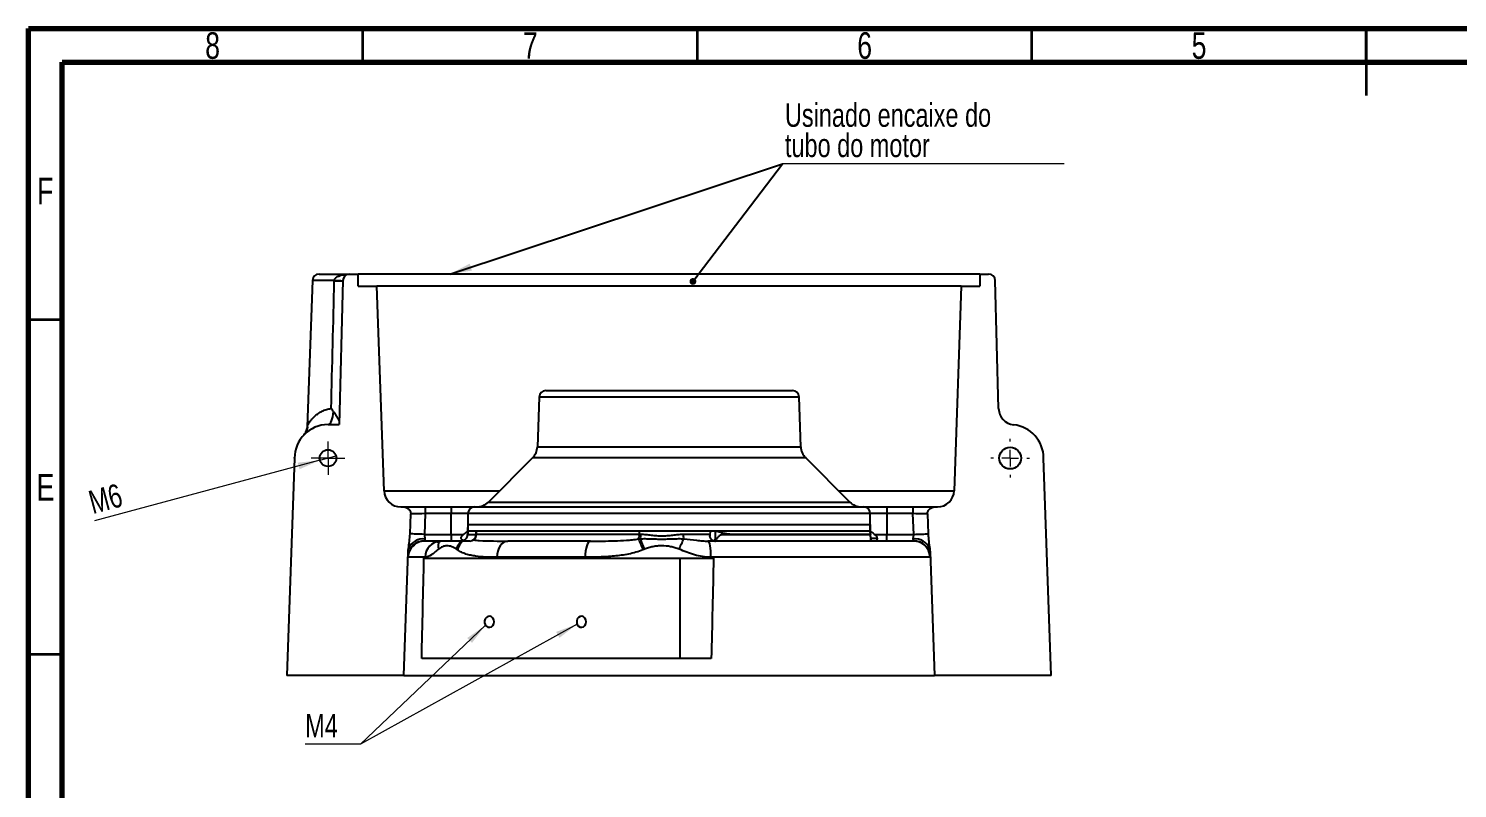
# Model space of a CAD drawing. Header units: millimetres. Extents: x 15 to 434, y 5 to 292.
# Drawn here: x 15 to 228.6, y 178.5 to 292 of the extents above; entities that cross this region are included whole.
import ezdxf

# ---------------------------------------------------------------- set-up
doc = ezdxf.new("R2010")
doc.units = ezdxf.units.MM
doc.styles.add('SLDTEXTSTYLE0', font='TXT', dxfattribs={"width": 0.75})
doc.dimstyles.new('SLDDIMSTYLE0', dxfattribs={"dimtxt": 3.5, "dimasz": 3.302, "dimexe": 0, "dimexo": 0.0625, "dimgap": 0.875, "dimtad": 1, "dimdec": 1, "dimlfac": 2, "dimrnd": 1e-09, "dimzin": 12, "dimdsep": 46, "dimtxsty": 'SLDTEXTSTYLE0', "dimblk1": 'NONE', "dimsah": 1, "dimcen": 0, "dimadec": 0, "dimazin": 3, "dimtfac": 1, "dimtdec": 1, "dimtmove": 0, "dimatfit": 3, "dimldrblk": 'NONE', "dimfxl": 1, "dimfrac": 2, "dimtolj": 1, "dimtzin": 12, "dimarcsym": 0})
doc.dimstyles.new('SLDDIMSTYLE1', dxfattribs={"dimtxt": 3.5, "dimasz": 3.302, "dimexe": 0, "dimexo": 0.0625, "dimgap": 0.875, "dimtad": 0, "dimtih": 1, "dimtoh": 1, "dimdec": 1, "dimlfac": 2, "dimrnd": 1e-09, "dimzin": 12, "dimdsep": 46, "dimtxsty": 'SLDTEXTSTYLE0', "dimsah": 1, "dimcen": 0, "dimadec": 0, "dimazin": 3, "dimtfac": 1, "dimtdec": 1, "dimtofl": 0, "dimtmove": 0, "dimatfit": 3, "dimfxl": 1, "dimfrac": 2, "dimtolj": 1, "dimtzin": 12, "dimarcsym": 0})
doc.dimstyles.new('SLDDIMSTYLE2', dxfattribs={"dimtxt": 0.18, "dimasz": 3.302, "dimexe": 0, "dimexo": 0.0625, "dimgap": 0, "dimtad": 0, "dimtih": 1, "dimtoh": 1, "dimdec": 0, "dimrnd": 1e-09, "dimzin": 0, "dimdsep": 46, "dimtxsty": 'Standard', "dimsah": 1, "dimcen": 0.09, "dimadec": 0, "dimazin": 0, "dimtfac": 3.302, "dimtdec": 0, "dimtofl": 0, "dimtmove": 0, "dimatfit": 3, "dimfxl": 1, "dimfrac": 2, "dimtolj": 1, "dimtzin": 0, "dimarcsym": 0})
doc.dimstyles.new('SLDDIMSTYLE3', dxfattribs={"dimtxt": 0.18, "dimasz": 1.016, "dimexe": 0, "dimexo": 0.0625, "dimgap": 0, "dimtad": 0, "dimtih": 1, "dimtoh": 1, "dimdec": 0, "dimrnd": 1e-09, "dimzin": 0, "dimdsep": 46, "dimtxsty": 'Standard', "dimblk1": 'DOT', "dimblk2": 'DOT', "dimsah": 1, "dimcen": 0.09, "dimadec": 0, "dimazin": 0, "dimtfac": 1.016, "dimtdec": 0, "dimtofl": 0, "dimtmove": 0, "dimatfit": 3, "dimldrblk": 'DOT', "dimfxl": 1, "dimfrac": 2, "dimtolj": 1, "dimtzin": 0, "dimarcsym": 0})

# ---------------------------------------------------------------- blocks, each defined once
blk = doc.blocks.new('_D')
at = {"color": 7, "linetype": 'Continuous', "lineweight": 18}
for q in [(24.85, 218.47), (60.98, 228.15)]:
    blk.add_line((58.56, 227.5), q, dxfattribs=at)
blk.add_solid([(58.56, 227.5), (55.24, 227.14), (55.51, 226.16)], dxfattribs=at)
at = {"color": 7, "linetype": 'Continuous', "lineweight": 18, "insert": (23.69, 222.82), "char_height": 3.5, "attachment_point": 1, "rotation": 15, "style": 'SLDTEXTSTYLE0'}
blk.add_mtext('M6', dxfattribs=at)
blk = doc.blocks.new('_NONE')
blk = doc.blocks.new('_D_1')
at = {"color": 7, "linetype": 'Continuous', "lineweight": 18}
for p, q in [((83.34, 202.86), (64.62, 185.07)), ((64.62, 185.07), (56.36, 185.07))]:
    blk.add_line(p, q, dxfattribs=at)
blk.add_solid([(83.34, 202.86), (80.6, 200.95), (81.3, 200.22)], dxfattribs=at)
at = {"color": 7, "linetype": 'Continuous', "lineweight": 18, "insert": (56.36, 189.58), "char_height": 3.5, "attachment_point": 1, "style": 'SLDTEXTSTYLE0'}
blk.add_mtext('M4', dxfattribs=at)
blk = doc.blocks.new('_D_2')
at = {"color": 7, "linetype": 'Continuous', "lineweight": 18}
for p, q in [((97.02, 203.02), (64.62, 185.07)), ((64.62, 185.07), (56.36, 185.07))]:
    blk.add_line(p, q, dxfattribs=at)
blk.add_solid([(97.02, 203.02), (93.88, 201.86), (94.38, 200.97)], dxfattribs=at)
at = {"color": 7, "linetype": 'Continuous', "lineweight": 18, "insert": (56.36, 189.58), "char_height": 3.5, "attachment_point": 1, "style": 'SLDTEXTSTYLE0'}
blk.add_mtext('M4', dxfattribs=at)
blk = doc.blocks.new('SW_NOTE_2')
at = {"color": 0, "linetype": 'Continuous', "lineweight": 0}
blk.add_line((42.11, 0), (0, 0), dxfattribs=at)
at = {"color": 0, "linetype": 'Continuous', "lineweight": 0, "char_height": 3.5, "attachment_point": 1, "style": 'SLDTEXTSTYLE0'}
for s, insert in [('Usinado encaixe do', (0.37, 9.03)), ('tubo do motor', (0.37, 4.51))]:
    blk.add_mtext(s, dxfattribs=dict(at, insert=insert))
blk = doc.blocks.new('SW_NOTE_3')
at = {"color": 0, "linetype": 'Continuous', "lineweight": 0}
blk.add_line((42.11, 0), (0, 0), dxfattribs=at)
at = {"color": 0, "linetype": 'Continuous', "lineweight": 0, "char_height": 3.5, "attachment_point": 1, "style": 'SLDTEXTSTYLE0'}
for s, insert in [('Usinado encaixe do', (0.37, 9.03)), ('tubo do motor', (0.37, 4.51))]:
    blk.add_mtext(s, dxfattribs=dict(at, insert=insert))
blk = doc.blocks.new('_DOT')
at = {"color": 0, "linetype": 'ByBlock', "lineweight": -2}
blk.add_line((-0.5, 0), (-1, 0), dxfattribs=at)
at = {"color": 0, "linetype": 'ByBlock', "const_width": 0.5}
blk.add_lwpolyline([(-0.25, 0, 1), (0.25, 0, 1)], format="xyb", close=True, dxfattribs=at)
blk = doc.blocks.new('SW_CENTERMARKSYMBOL_0')
at = {"color": 0, "linetype": 'Continuous', "lineweight": 0}
for p, q in [((0, 2.5), (0, 2.875)), ((-2.5, 0), (-2.875, 0)), ((0, 0), (-1.25, 0)), ((0, 0), (0, 1.25)), ((0, 0), (0, -1.25)), ((0, 0), (1.25, 0)), ((2.5, 0), (2.875, 0)), ((0, -2.5), (0, -2.875))]:
    blk.add_line(p, q, dxfattribs=at)
blk = doc.blocks.new('SW_CENTERMARKSYMBOL_1')
at = {"color": 0, "linetype": 'Continuous', "lineweight": 0}
for p, q in [((0, 1.25), (0, 2.5)), ((-1.25, 0), (-2.5, 0)), ((0, 0), (-1.25, 0)), ((0, 0), (0, 1.25)), ((0, 0), (0, -1.25)), ((0, 0), (1.25, 0)), ((1.25, 0), (2.5, 0)), ((0, -1.25), (0, -2.5))]:
    blk.add_line(p, q, dxfattribs=at)

msp = doc.modelspace()

# ---------------------------------------------------------------- linework, layer by layer
at = {"color": 7, "linetype": 'Continuous', "lineweight": 70}
for p, q in [((15, 5), (15, 292)), ((15, 292), (415, 292)), ((20, 10), (20, 287)), ((20, 287), (410, 287))]:
    msp.add_line(p, q, dxfattribs=at)
at = {"color": 7, "linetype": 'Continuous', "lineweight": 35}
for p, q in [((65, 287), (65, 292)), ((115, 287), (115, 292)), ((165, 287), (165, 292)), ((215, 292), (215, 282)), ((215, 287), (215, 292)), ((20, 248.5), (15, 248.5)), ((20, 198.5), (15, 198.5))]:
    msp.add_line(p, q, dxfattribs=at)
at = {"color": 7, "linetype": 'Continuous', "lineweight": 25}
for p, q in [((57.443, 254.359), (56.68, 232.509)), ((58.442, 255.324), (62.996, 255.324)), ((61.997, 254.35), (61.433, 232.824)), ((62.996, 255.324), (64.289, 255.324)), ((64.289, 253.524), (64.289, 255.324)), ((157.256, 255.324), (64.289, 255.324)), ((157.256, 255.324), (157.256, 253.524)), ((157.256, 255.324), (158.548, 255.324)), ((160.049, 235.218), (159.548, 254.35)), ((64.289, 253.524), (67.085, 253.524)), ((68.153, 222.937), (67.085, 253.524)), ((154.459, 253.524), (67.085, 253.524)), ((154.459, 253.524), (153.391, 222.937)), ((154.459, 253.524), (157.256, 253.524)), ((92.338, 237.904), (110.772, 237.904)), ((110.772, 237.904), (129.207, 237.904)), ((91.339, 236.939), (91.08, 229.531)), ((130.465, 229.531), (130.206, 236.939)), ((59.772, 232.824), (61.433, 232.824)), ((54.772, 227.824), (53.637, 195.324)), ((54.772, 227.923), (54.773, 227.923)), ((54.772, 227.824), (54.772, 227.923)), ((90.349, 227.851), (83.755, 221.256)), ((137.79, 221.256), (131.195, 227.851)), ((167.907, 195.324), (166.772, 227.824)), ((70.652, 220.524), (71.039, 220.524)), ((71.039, 220.524), (74.31, 220.524)), ((74.31, 220.524), (74.31, 219.524)), ((74.31, 220.524), (78.197, 220.524)), ((78.197, 220.524), (78.197, 219.524)), ((78.197, 220.524), (81.687, 220.524)), ((81.687, 220.524), (139.858, 220.524)), ((139.858, 220.524), (143.348, 220.524)), ((143.348, 220.524), (143.348, 219.524)), ((143.348, 220.524), (147.234, 220.524)), ((147.234, 220.524), (147.234, 219.524)), ((147.234, 220.524), (150.506, 220.524)), ((150.506, 220.524), (150.893, 220.524)), ((72.038, 216.499), (72.143, 219.494)), ((74.31, 219.524), (74.202, 216.424)), ((78.197, 219.524), (74.31, 219.524)), ((78.197, 216.424), (78.197, 219.524)), ((80.69, 219.524), (78.197, 219.524)), ((140.855, 219.524), (80.69, 219.524)), ((80.69, 219.524), (80.69, 216.899)), ((140.855, 216.899), (140.855, 219.524)), ((143.348, 219.524), (140.855, 219.524)), ((143.348, 219.524), (143.348, 216.424)), ((147.234, 219.524), (143.348, 219.524)), ((147.343, 216.424), (147.234, 219.524)), ((149.402, 219.494), (149.506, 216.499)), ((74.202, 216.424), (78.197, 216.424)), ((78.197, 216.424), (80.043, 216.424)), ((78.197, 216.424), (78.197, 215.424)), ((80.69, 216.899), (80.687, 216.899)), ((81.962, 216.401), (81.974, 216.961)), ((106.34, 216.459), (106.552, 216.459)), ((116.895, 216.899), (116.877, 216.299)), ((140.815, 216.883), (140.806, 216.899)), ((140.857, 216.899), (140.855, 216.899)), ((140.928, 215.845), (141.897, 215.845)), ((141.502, 216.424), (143.348, 216.424)), ((143.348, 215.424), (143.348, 216.424)), ((143.348, 216.424), (147.343, 216.424)), ((71.11, 195.324), (71.756, 213.83)), ((78.197, 215.424), (74.239, 215.424)), ((79.643, 215.424), (78.197, 215.424)), ((80.962, 215.424), (79.643, 215.424)), ((99.019, 215.424), (86.68, 215.424)), ((117.729, 215.424), (116.584, 215.424)), ((141.675, 215.424), (140.938, 215.424)), ((143.348, 215.424), (141.675, 215.424)), ((147.305, 215.424), (143.348, 215.424)), ((149.789, 213.83), (150.435, 195.324)), ((74.284, 213.011), (71.742, 213.011)), ((74.123, 212.874), (117.424, 212.874)), ((98.216, 213.011), (85.033, 213.011)), ((112.423, 197.874), (112.423, 212.874)), ((149.803, 213.011), (116.981, 213.011)), ((117.084, 197.874), (73.783, 197.874)), ((71.11, 195.324), (53.637, 195.324)), ((71.11, 195.324), (150.435, 195.324)), ((167.907, 195.324), (150.435, 195.324))]:
    msp.add_line(p, q, dxfattribs=at)
at = {"color": 8, "linetype": 'Continuous', "lineweight": 25}
for p, q in [((60.713, 254.359), (57.443, 254.359)), ((130.206, 236.939), (91.339, 236.939)), ((91.08, 229.531), (130.465, 229.531)), ((131.195, 227.851), (90.349, 227.851)), ((68.153, 222.937), (85.435, 222.937)), ((136.11, 222.937), (153.391, 222.937)), ((83.755, 221.256), (137.79, 221.256)), ((80.635, 216.389), (81.919, 216.389)), ((81.963, 216.459), (106.34, 216.459)), ((106.34, 216.459), (106.332, 216.899)), ((112.867, 216.459), (116.984, 216.459))]:
    msp.add_line(p, q, dxfattribs=at)
at = {"color": 7, "linetype": 'Continuous', "lineweight": 25, "flags": 128}
for points in [[(59.772, 232.824), (59.911, 232.86), (60.046, 232.966), (60.173, 233.14), (60.289, 233.376), (60.39, 233.668), (60.473, 234.007), (60.536, 234.385), (60.578, 234.789)], [(74.31, 219.524), (73.79, 219.517), (73.292, 219.51), (72.839, 219.503), (72.45, 219.498), (72.143, 219.494)], [(149.402, 219.494), (149.152, 219.497), (148.843, 219.501), (148.486, 219.506), (148.09, 219.512), (147.669, 219.518), (147.234, 219.524)], [(74.202, 216.424), (73.876, 216.435), (73.555, 216.446), (73.246, 216.457), (72.953, 216.467), (72.681, 216.477), (72.435, 216.486), (72.22, 216.493), (72.038, 216.499)], [(81.919, 216.389), (81.93, 216.899), (81.93, 216.9)], [(117.676, 216.9), (117.676, 216.899), (117.655, 216.128), (117.636, 215.425)], [(147.343, 216.424), (147.669, 216.435), (147.989, 216.446), (148.299, 216.457), (148.592, 216.467), (148.864, 216.477), (149.109, 216.486), (149.325, 216.493), (149.506, 216.499)], [(74.262, 215.724), (74.249, 215.614), (74.238, 215.527), (74.231, 215.466)], [(86.68, 215.424), (86.366, 215.378), (86.063, 215.242), (85.782, 215.021), (85.535, 214.722), (85.33, 214.358), (85.175, 213.941), (85.074, 213.486), (85.033, 213.011)], [(99.019, 215.424), (98.866, 215.378), (98.718, 215.242), (98.581, 215.021), (98.461, 214.722), (98.36, 214.358), (98.285, 213.941), (98.236, 213.486), (98.216, 213.011)], [(116.584, 215.424), (116.66, 215.378), (116.733, 215.242), (116.801, 215.021), (116.86, 214.722), (116.91, 214.358), (116.947, 213.941), (116.971, 213.486), (116.981, 213.011)], [(147.314, 215.466), (147.306, 215.527), (147.296, 215.614), (147.282, 215.724)], [(84.602, 203.374), (84.554, 203.672), (84.415, 203.93), (84.206, 204.112), (83.953, 204.195), (83.692, 204.167), (83.457, 204.032), (83.28, 203.808), (83.185, 203.525), (83.185, 203.222), (83.28, 202.94), (83.457, 202.715), (83.692, 202.58), (83.953, 202.552), (84.206, 202.635), (84.415, 202.818), (84.554, 203.076), (84.602, 203.374)], [(98.372, 203.374), (98.323, 203.672), (98.185, 203.93), (97.976, 204.112), (97.723, 204.195), (97.462, 204.167), (97.227, 204.032), (97.05, 203.808), (96.955, 203.525), (96.955, 203.222), (97.05, 202.94), (97.227, 202.715), (97.462, 202.58), (97.723, 202.552), (97.976, 202.635), (98.185, 202.818), (98.323, 203.076), (98.372, 203.374)]]:
    msp.add_lwpolyline(points, dxfattribs=at)
at = {"color": 8, "linetype": 'Continuous', "lineweight": 25, "flags": 128}
msp.add_lwpolyline([(81.919, 216.389), (81.956, 216.397), (81.962, 216.401)], dxfattribs=at)
at = {"color": 7, "linetype": 'Continuous', "lineweight": 25}
for centre, radius in [((59.772, 227.824), 1.25), ((161.772, 227.824), 1.625)]:
    msp.add_circle(centre, radius, dxfattribs=at)
for centre, radius, start, end in [((58.442, 254.324), 1, 90, 178), ((62.996, 254.324), 1, 90, 178.5), ((158.548, 254.324), 1, 1.5, 90), ((92.338, 236.904), 1, 90, 178), ((129.207, 236.904), 1, 2, 90), ((162.548, 235.284), 2.5, 181.5, 264.06402), ((59.772, 227.824), 5, 90, 180), ((54.313, 232.846), 2.418, 317.39137, 331.32073), ((161.772, 227.824), 5, 0, 84.06402), ((88.581, 229.619), 2.5, 315, 358), ((132.963, 229.619), 2.5, 182, 225), ((70.652, 223.024), 2.5, 182, 270), ((150.893, 223.024), 2.5, 270, 358), ((81.688, 219.525), 0.999, 90.08428, 180.08395), ((81.987, 223.024), 2.5, 270, 315), ((139.558, 223.024), 2.5, 225, 270), ((139.857, 219.525), 0.999, 359.91605, 89.91572), ((80.962, 216.424), 1, 270, 358.71021), ((80.941, 216.401), 0.978, 271.21653, 359.27749), ((104.667, 216.4), 1.674, 336.85353, 1.99617), ((104.753, 216.403), 1.799, 339.389, 1.77714), ((114.86, 216.402), 1.993, 178.36135, 198.49092), ((74.174, 213.021), 2.445, 88.66752, 176.80699), ((73.965, 213.389), 2.354, 82.74574, 157.08774), ((74.239, 212.926), 2.498, 90.00033, 113.84966), ((76.7, 213.01), 2.416, 91.91596, 179.96365), ((126.558, 223.172), 21.665, 200.05501, 204.67803), ((129.129, 224.425), 24.286, 200.87962, 204.84508), ((32.36, 251.162), 88.036, 335.19006, 336.29545), ((147.579, 213.389), 2.354, 22.91226, 97.25426), ((147.305, 212.926), 2.498, 66.77217, 90), ((147.371, 213.021), 2.445, 3.19301, 91.33248)]:
    msp.add_arc(centre, radius, start, end, dxfattribs=at)
at = {"color": 8, "linetype": 'Continuous', "lineweight": 25}
for centre, radius, start, end in [((61.633, 293.026), 38.709, 268.63712, 270.53764), ((62.158, 298.275), 43.94, 268.11546, 269.78943), ((54.291, 232.856), 2.442, 331.35496, 359.01343), ((74.24, 212.924), 2.5, 113.85514, 178.00609), ((78.267, 214.629), 2.038, 156.70966, 191.54239), ((82.045, 213.289), 3.197, 138.11234, 163.05582), ((82.197, 213.188), 3.224, 136.09852, 163.08243), ((147.304, 212.924), 2.5, 1.99382, 66.76687)]:
    msp.add_arc(centre, radius, start, end, dxfattribs=at)
at = {"color": 7, "linetype": 'Continuous', "lineweight": 25}
for points in [[(60.253, 235.22), (60.408, 241.59), (60.561, 247.959), (60.712, 254.328)], [(60.712, 254.328), (60.712, 254.338), (60.713, 254.349), (60.713, 254.359)], [(60.578, 234.789), (60.475, 234.934), (60.367, 235.078), (60.253, 235.22)], [(140.883, 216.596), (140.873, 216.689), (140.862, 216.769), (140.849, 216.822)], [(71.756, 213.83), (71.761, 213.989), (71.776, 214.148), (71.797, 214.305)], [(74.231, 215.466), (74.227, 215.438), (74.23, 215.424), (74.239, 215.424)], [(79.112, 214.126), (79.07, 214.158), (79.028, 214.189), (78.987, 214.221)], [(106.206, 215.742), (106.283, 215.752), (106.36, 215.761), (106.438, 215.77)], [(107.09, 214.221), (107.017, 214.189), (106.944, 214.158), (106.871, 214.126)], [(117.636, 215.425), (117.653, 215.424), (117.671, 215.424), (117.689, 215.424)], [(147.305, 215.424), (147.315, 215.424), (147.317, 215.438), (147.314, 215.466)], [(149.748, 214.305), (149.769, 214.148), (149.783, 213.989), (149.789, 213.83)], [(73.783, 197.874), (73.896, 202.874), (74.009, 207.874), (74.123, 212.874)], [(117.424, 212.874), (117.31, 207.874), (117.197, 202.874), (117.084, 197.874)]]:
    msp.add_open_spline(points, degree=3, dxfattribs=at)
at = {"color": 8, "linetype": 'Continuous', "lineweight": 25}
for points, knots in [([(60.713, 254.359), (60.721, 254.407), (60.737, 254.505), (60.844, 254.697), (61.089, 254.913), (61.602, 255.139), (62.196, 255.252), (62.626, 255.277), (62.779, 255.286)], [0, 0, 0, 0, 0.05862388, 0.12040125, 0.26226335, 0.44798914, 0.80352176, 1, 1, 1, 1]), ([(56.681, 232.509), (56.687, 232.612), (56.696, 232.746), (56.726, 232.802), (56.733, 232.814)], [0, 0, 0, 0, 0.77152468, 1, 1, 1, 1]), ([(140.906, 216.442), (140.907, 216.432), (140.909, 216.404), (140.89, 216.423), (140.849, 216.415), (140.779, 216.417), (140.705, 216.416), (140.6, 216.416), (140.439, 216.416), (140.182, 216.416), (139.87, 216.416), (139.449, 216.416), (138.876, 216.416), (138.098, 216.416), (137.16, 216.416), (136.048, 216.416), (134.645, 216.416), (132.917, 216.416), (130.929, 216.416), (129.447, 216.416), (128.611, 216.416), (128.379, 216.416), (128.146, 216.416), (127.911, 216.416), (127.675, 216.416), (127.437, 216.416), (127.267, 216.416), (127.079, 216.416), (126.853, 216.416), (126.474, 216.416), (126.078, 216.416), (125.671, 216.416), (125.284, 216.416), (124.85, 216.416), (124.368, 216.416), (123.837, 216.416), (123.256, 216.416), (122.625, 216.416), (121.956, 216.416), (121.266, 216.417), (120.572, 216.415), (119.869, 216.423), (119.161, 216.536), (118.447, 216.702), (117.967, 216.833), (117.725, 216.899)], [0, 0, 0, 0, 0.0093559, 0.0255484, 0.0499654, 0.0719238, 0.0890292, 0.1012815, 0.1333376, 0.1653936, 0.1974497, 0.2295058, 0.2763935, 0.3254792, 0.3767628, 0.4302441, 0.485923, 0.5577065, 0.6294899, 0.6926648, 0.699758, 0.7068511, 0.7139443, 0.7210374, 0.7281306, 0.7352237, 0.7423169, 0.7432991, 0.7518716, 0.7622748, 0.7764286, 0.7862004, 0.7971969, 0.8094181, 0.822864, 0.8375344, 0.8534295, 0.8705492, 0.888826, 0.9071867, 0.9255054, 0.9436458, 0.9621129, 0.9808618, 1, 1, 1, 1]), ([(81.512, 215.606), (81.798, 215.573), (82.778, 215.458), (84.503, 215.438), (85.954, 215.429), (86.68, 215.424)], [0, 0, 0, 0, 0.1710271, 0.585255, 1, 1, 1, 1])]:
    msp.add_open_spline(points, degree=3, knots=knots, dxfattribs=at)
at = {"color": 7, "linetype": 'Continuous', "lineweight": 25}
for points, knots in [([(56.733, 232.814), (56.767, 232.867), (56.82, 232.947), (56.955, 233.136), (57.037, 233.247), (57.228, 233.486), (57.338, 233.614), (57.581, 233.872), (57.714, 234.002), (58.006, 234.257), (58.167, 234.384), (58.512, 234.62), (58.697, 234.73), (59.094, 234.926), (59.307, 235.012), (59.766, 235.149), (60.005, 235.197), (60.253, 235.22)], [0, 0, 0, 0, 0.125, 0.125, 0.25, 0.25, 0.375, 0.375, 0.5, 0.5, 0.625, 0.625, 0.75, 0.75, 0.875, 0.875, 1, 1, 1, 1]), ([(61.45, 233.455), (61.404, 233.532), (61.292, 233.722), (61.035, 234.121), (60.783, 234.496), (60.613, 234.738), (60.578, 234.789)], [0, 0, 0, 0, 0.2035824, 0.5002118, 0.8960424, 1, 1, 1, 1]), ([(56.693, 232.493), (56.693, 232.495), (56.693, 232.506), (56.691, 232.449), (56.672, 232.307), (56.615, 232.078), (56.539, 231.856), (56.457, 231.722), (56.434, 231.684)], [0, 0, 0, 0, 0.0438389, 0.2261136, 0.4109056, 0.6266213, 0.8942137, 1, 1, 1, 1]), ([(71.039, 220.524), (71.18, 220.524), (71.318, 220.498), (71.516, 220.424), (71.578, 220.394), (71.698, 220.322), (71.755, 220.28), (71.86, 220.187), (71.907, 220.137), (71.991, 220.026), (72.029, 219.965), (72.088, 219.838), (72.11, 219.772), (72.139, 219.636), (72.145, 219.564), (72.143, 219.494)], [0, 0, 0, 0, 0.25, 0.25, 0.375, 0.375, 0.5, 0.5, 0.625, 0.625, 0.75, 0.75, 0.875, 0.875, 1, 1, 1, 1]), ([(149.402, 219.494), (149.399, 219.564), (149.406, 219.634), (149.434, 219.77), (149.457, 219.838), (149.545, 220.028), (149.633, 220.141), (149.79, 220.28), (149.847, 220.322), (149.967, 220.394), (150.029, 220.424), (150.226, 220.498), (150.365, 220.524), (150.506, 220.524)], [0, 0, 0, 0, 0.125, 0.125, 0.25, 0.25, 0.5, 0.5, 0.625, 0.625, 0.75, 0.75, 1, 1, 1, 1]), ([(71.797, 214.305), (71.846, 214.67), (71.901, 215.034), (71.991, 215.764), (72.025, 216.131), (72.038, 216.499)], [0, 0, 0, 0, 0.5, 0.5, 1, 1, 1, 1]), ([(74.202, 216.424), (74.194, 216.359), (74.193, 216.293), (74.202, 216.166), (74.211, 216.105), (74.234, 215.987), (74.246, 215.93), (74.263, 215.822), (74.268, 215.771), (74.262, 215.724)], [0, 0, 0, 0, 0.25, 0.25, 0.5, 0.5, 0.75, 0.75, 1, 1, 1, 1]), ([(80.043, 216.424), (79.968, 216.364), (79.893, 216.3), (79.789, 216.192), (79.756, 216.154), (79.698, 216.072), (79.672, 216.028), (79.642, 215.934), (79.637, 215.882), (79.664, 215.781), (79.697, 215.732), (79.781, 215.652), (79.832, 215.618), (79.94, 215.56), (79.997, 215.536), (80.055, 215.516)], [0, 0, 0, 0, 0.25, 0.25, 0.375, 0.375, 0.5, 0.5, 0.625, 0.625, 0.75, 0.75, 0.875, 0.875, 1, 1, 1, 1]), ([(80.043, 216.424), (80.128, 216.491), (80.207, 216.554), (80.351, 216.668), (80.417, 216.72), (80.53, 216.806), (80.577, 216.839), (80.649, 216.886), (80.675, 216.899), (80.687, 216.899)], [0, 0, 0, 0, 0.25, 0.25, 0.5, 0.5, 0.75, 0.75, 1, 1, 1, 1]), ([(80.055, 215.516), (80.105, 215.539), (80.154, 215.567), (80.242, 215.627), (80.283, 215.66), (80.397, 215.767), (80.458, 215.847), (80.6, 216.091), (80.635, 216.252), (80.645, 216.389)], [0, 0, 0, 0, 0.125, 0.125, 0.25, 0.25, 0.5, 0.5, 1, 1, 1, 1]), ([(80.739, 216.899), (80.718, 216.899), (80.7, 216.855), (80.669, 216.681), (80.656, 216.554), (80.645, 216.389)], [0, 0, 0, 0, 0.5, 0.5, 1, 1, 1, 1]), ([(80.69, 216.899), (80.692, 216.997), (80.695, 217.144), (80.7, 217.331), (80.704, 217.463), (80.707, 217.578), (80.711, 217.683), (80.714, 217.768), (80.718, 217.831), (80.721, 217.87), (80.724, 217.892), (80.726, 217.899), (80.728, 217.899), (80.731, 217.899), (80.736, 217.899), (80.743, 217.899), (80.76, 217.899), (80.788, 217.899), (80.843, 217.899), (80.922, 217.899), (81.07, 217.899), (81.296, 217.899), (81.742, 217.899), (82.46, 217.899), (83.935, 217.899), (86.376, 217.899), (90.151, 217.899), (94.644, 217.899), (99.698, 217.899), (105.137, 217.899), (110.772, 217.899), (116.408, 217.899), (121.847, 217.899), (126.901, 217.899), (131.394, 217.899), (135.169, 217.899), (137.61, 217.899), (139.085, 217.899), (139.802, 217.899), (140.249, 217.899), (140.474, 217.899), (140.622, 217.899), (140.701, 217.899), (140.756, 217.899), (140.784, 217.899), (140.802, 217.899), (140.809, 217.899), (140.814, 217.899), (140.817, 217.899), (140.819, 217.899), (140.823, 217.88), (140.826, 217.834), (140.83, 217.766), (140.834, 217.68), (140.838, 217.576), (140.841, 217.46), (140.845, 217.329), (140.849, 217.143), (140.853, 216.996), (140.855, 216.899)], [0, 0, 0, 0, 0.0033498, 0.0050338, 0.0064562, 0.0078867, 0.0090827, 0.0101706, 0.0110201, 0.0115015, 0.0118901, 0.012215, 0.0123322, 0.0126532, 0.0131782, 0.0141414, 0.0151047, 0.0189575, 0.0228104, 0.0305161, 0.0382217, 0.053632, 0.0690423, 0.0998544, 0.1306665, 0.1922236, 0.2537806, 0.3153377, 0.3768948, 0.4384518, 0.5000089, 0.561566, 0.623123, 0.6846801, 0.7462372, 0.8077942, 0.8693513, 0.9001634, 0.9309755, 0.9463858, 0.961796, 0.9695017, 0.9772073, 0.9810602, 0.9849131, 0.9858764, 0.9868396, 0.9873588, 0.9876799, 0.9878028, 0.9883131, 0.9890046, 0.9898581, 0.9909483, 0.9921429, 0.9935708, 0.9949877, 0.9966656, 1, 1, 1, 1]), ([(140.855, 216.899), (140.756, 216.899), (140.606, 216.899), (140.415, 216.899), (140.281, 216.899), (140.163, 216.899), (140.056, 216.899), (139.967, 216.899), (139.895, 216.899), (139.846, 216.899), (139.823, 216.899), (139.821, 216.899), (139.818, 216.899), (139.813, 216.899), (139.806, 216.899), (139.79, 216.899), (139.763, 216.899), (139.709, 216.899), (139.633, 216.899), (139.49, 216.899), (139.272, 216.899), (138.948, 216.899), (138.563, 216.899), (137.968, 216.899), (137.076, 216.899), (135.776, 216.899), (134.258, 216.899), (132.535, 216.899), (130.623, 216.899), (128.538, 216.899), (126.298, 216.899), (123.923, 216.899), (121.433, 216.899), (118.85, 216.899), (116.197, 216.899), (113.497, 216.899), (110.772, 216.899), (108.048, 216.899), (105.348, 216.899), (102.694, 216.899), (100.112, 216.899), (97.622, 216.899), (95.246, 216.899), (93.007, 216.899), (90.921, 216.899), (89.009, 216.899), (87.286, 216.899), (85.769, 216.899), (84.469, 216.899), (83.577, 216.899), (82.982, 216.899), (82.597, 216.899), (82.273, 216.899), (82.055, 216.899), (81.912, 216.899), (81.835, 216.899), (81.782, 216.899), (81.755, 216.899), (81.738, 216.899), (81.732, 216.899), (81.726, 216.899), (81.724, 216.899), (81.72, 216.899), (81.714, 216.899), (81.695, 216.899), (81.651, 216.899), (81.581, 216.899), (81.451, 216.899), (81.251, 216.899), (80.982, 216.899), (80.789, 216.899), (80.69, 216.899)], [0, 0, 0, 0, 0.0034421, 0.0051907, 0.0066334, 0.008107, 0.0093334, 0.010452, 0.0113268, 0.0120279, 0.0125416, 0.012658, 0.0129785, 0.0135034, 0.0144635, 0.0154268, 0.0192721, 0.0231207, 0.0308128, 0.0385082, 0.0538929, 0.069281, 0.0846602, 0.1000538, 0.1308181, 0.1615825, 0.1923469, 0.2231113, 0.2538757, 0.2846401, 0.3154045, 0.3461688, 0.3769332, 0.4076976, 0.438462, 0.4692264, 0.4999908, 0.5307551, 0.5615195, 0.5922839, 0.6230483, 0.6538127, 0.6845771, 0.7153415, 0.7461058, 0.7768702, 0.8076346, 0.838399, 0.8691634, 0.8999278, 0.9153181, 0.9307005, 0.9460853, 0.9614734, 0.9691655, 0.9768608, 0.9807061, 0.9845547, 0.9855148, 0.9864782, 0.986959, 0.9874399, 0.9875503, 0.9876879, 0.9879634, 0.9886484, 0.9895145, 0.9906353, 0.9933389, 0.9965419, 1, 1, 1, 1]), ([(106.438, 215.77), (106.693, 215.788), (106.954, 215.791), (107.485, 215.787), (107.755, 215.778), (108.302, 215.758), (108.58, 215.747), (109.133, 215.731), (109.41, 215.727), (109.964, 215.727), (110.241, 215.731), (110.795, 215.747), (111.072, 215.758), (111.626, 215.778), (111.901, 215.787), (112.441, 215.791), (112.708, 215.788), (112.969, 215.77)], [0, 0, 0, 0, 0.125, 0.125, 0.25, 0.25, 0.375, 0.375, 0.5, 0.5, 0.625, 0.625, 0.75, 0.75, 0.875, 0.875, 1, 1, 1, 1]), ([(106.552, 216.459), (106.795, 216.459), (107.044, 216.44), (107.552, 216.388), (107.813, 216.355), (108.338, 216.29), (108.604, 216.259), (109.141, 216.214), (109.413, 216.201), (109.964, 216.201), (110.238, 216.214), (110.778, 216.259), (111.046, 216.29), (111.578, 216.355), (111.843, 216.388), (112.362, 216.44), (112.617, 216.459), (112.867, 216.459)], [0, 0, 0, 0, 0.125, 0.125, 0.25, 0.25, 0.375, 0.375, 0.5, 0.5, 0.625, 0.625, 0.75, 0.75, 0.875, 0.875, 1, 1, 1, 1]), ([(117.636, 215.425), (117.55, 215.437), (117.38, 215.462), (117.153, 215.596), (116.961, 215.832), (116.879, 216.089), (116.892, 216.26), (116.895, 216.299)], [0, 0, 0, 0, 0.1671644, 0.3336007, 0.5686719, 0.9029952, 1, 1, 1, 1]), ([(117.689, 215.424), (117.738, 215.501), (117.835, 215.652), (117.984, 215.872), (118.131, 216.065), (118.279, 216.226), (118.425, 216.34), (118.549, 216.387), (118.628, 216.389), (118.671, 216.389), (118.714, 216.389), (118.764, 216.389), (118.821, 216.389), (118.889, 216.389), (118.96, 216.389), (119.035, 216.389), (119.109, 216.389), (119.184, 216.389), (119.259, 216.389), (119.333, 216.389), (119.408, 216.389), (119.482, 216.389), (119.557, 216.389), (119.631, 216.389), (119.705, 216.389), (119.779, 216.389), (119.853, 216.389), (119.928, 216.389), (120.002, 216.389), (120.076, 216.389), (120.149, 216.389), (120.223, 216.389), (120.297, 216.389), (120.371, 216.389), (120.444, 216.389), (120.518, 216.389), (120.592, 216.389), (120.665, 216.389), (120.738, 216.389), (120.812, 216.389), (120.885, 216.389), (120.958, 216.389), (121.031, 216.389), (121.104, 216.389), (121.177, 216.389), (121.25, 216.389), (121.323, 216.389), (121.396, 216.389), (121.468, 216.389), (121.541, 216.389), (121.614, 216.389), (121.686, 216.389), (121.759, 216.389), (121.831, 216.389), (121.903, 216.389), (121.975, 216.389), (122.047, 216.389), (122.12, 216.389), (122.191, 216.389), (122.263, 216.389), (122.335, 216.389), (122.766, 216.389), (123.548, 216.389), (125.035, 216.389), (127.554, 216.389), (130.882, 216.389), (134.327, 216.389), (137.132, 216.389), (139.22, 216.389), (140.207, 216.389), (140.578, 216.389), (140.673, 216.389), (140.716, 216.389), (140.738, 216.389), (140.772, 216.368), (140.819, 216.271), (140.87, 216.042), (140.904, 215.799), (140.925, 215.588), (140.934, 215.479), (140.938, 215.424)], [0, 0, 0, 0, 0.0068805, 0.0135173, 0.0199993, 0.0251791, 0.0300458, 0.0339546, 0.0350553, 0.0361546, 0.037254, 0.0383534, 0.0400025, 0.0416516, 0.0435755, 0.0454994, 0.0474233, 0.0493473, 0.0512712, 0.0531951, 0.055119, 0.057043, 0.0589669, 0.0608908, 0.0628147, 0.0647387, 0.0666626, 0.0685865, 0.0705104, 0.0724343, 0.0743583, 0.0762822, 0.0782061, 0.08013, 0.082054, 0.0839779, 0.0859018, 0.0878257, 0.0897497, 0.0916736, 0.0935975, 0.0955214, 0.0974453, 0.0993693, 0.1012932, 0.1032171, 0.105141, 0.107065, 0.1089889, 0.1109128, 0.1128367, 0.1147607, 0.1166846, 0.1186085, 0.1205324, 0.1224564, 0.1243803, 0.1263042, 0.1282281, 0.130152, 0.132076, 0.1339999, 0.1647805, 0.1955611, 0.2571092, 0.3801006, 0.503092, 0.6260834, 0.7490748, 0.8720662, 0.9028468, 0.9182379, 0.9259336, 0.9297817, 0.9336376, 0.9493127, 0.9656553, 0.9826396, 0.9912949, 1, 1, 1, 1]), ([(140.883, 216.596), (140.882, 216.632), (140.874, 216.67), (140.843, 216.745), (140.818, 216.78), (140.757, 216.84), (140.72, 216.863), (140.644, 216.892), (140.606, 216.899), (140.57, 216.899)], [0, 0, 0, 0, 0.25, 0.25, 0.5, 0.5, 0.75, 0.75, 1, 1, 1, 1]), ([(140.857, 216.899), (140.87, 216.899), (140.895, 216.887), (140.967, 216.84), (141.014, 216.806), (141.127, 216.721), (141.192, 216.67), (141.337, 216.555), (141.417, 216.491), (141.502, 216.424)], [0, 0, 0, 0, 0.25, 0.25, 0.5, 0.5, 0.75, 0.75, 1, 1, 1, 1]), ([(140.928, 215.845), (140.925, 215.923), (140.921, 215.997), (140.915, 216.139), (140.911, 216.207), (140.9, 216.396), (140.892, 216.505), (140.883, 216.596)], [0, 0, 0, 0, 0.25, 0.25, 0.5, 0.5, 1, 1, 1, 1]), ([(140.938, 215.424), (140.94, 215.424), (140.94, 215.433), (140.941, 215.471), (140.94, 215.499), (140.938, 215.572), (140.937, 215.617), (140.933, 215.721), (140.93, 215.78), (140.928, 215.845)], [0, 0, 0, 0, 0.25, 0.25, 0.5, 0.5, 0.75, 0.75, 1, 1, 1, 1]), ([(141.897, 215.845), (141.911, 215.909), (141.896, 215.97), (141.844, 216.081), (141.807, 216.131), (141.687, 216.271), (141.594, 216.351), (141.502, 216.424)], [0, 0, 0, 0, 0.25, 0.25, 0.5, 0.5, 1, 1, 1, 1]), ([(141.897, 215.845), (141.884, 215.779), (141.868, 215.72), (141.834, 215.616), (141.815, 215.571), (141.777, 215.498), (141.757, 215.471), (141.716, 215.433), (141.695, 215.424), (141.675, 215.424)], [0, 0, 0, 0, 0.25, 0.25, 0.5, 0.5, 0.75, 0.75, 1, 1, 1, 1]), ([(147.282, 215.724), (147.276, 215.771), (147.281, 215.821), (147.298, 215.929), (147.311, 215.986), (147.333, 216.105), (147.343, 216.166), (147.352, 216.292), (147.351, 216.358), (147.343, 216.424)], [0, 0, 0, 0, 0.25, 0.25, 0.5, 0.5, 0.75, 0.75, 1, 1, 1, 1]), ([(149.506, 216.499), (149.519, 216.131), (149.553, 215.764), (149.643, 215.034), (149.699, 214.67), (149.748, 214.305)], [0, 0, 0, 0, 0.5, 0.5, 1, 1, 1, 1]), ([(76.27, 214.221), (76.089, 214.058), (75.913, 213.898), (75.565, 213.606), (75.394, 213.474), (74.893, 213.144), (74.578, 213.011), (74.284, 213.011)], [0, 0, 0, 0, 0.25, 0.25, 0.5, 0.5, 1, 1, 1, 1]), ([(76.037, 215.304), (76.042, 215.307), (76.052, 215.313), (76.166, 215.36), (76.353, 215.412), (76.532, 215.417), (76.619, 215.419)], [0, 0, 0, 0, 0.24366292, 0.49694615, 0.75509277, 1, 1, 1, 1]), ([(78.987, 214.221), (78.87, 214.31), (78.752, 214.378), (78.514, 214.499), (78.395, 214.549), (78.036, 214.672), (77.801, 214.715), (77.454, 214.715), (77.34, 214.705), (77.113, 214.662), (77.002, 214.63), (76.784, 214.548), (76.678, 214.498), (76.47, 214.378), (76.369, 214.31), (76.27, 214.221)], [0, 0, 0, 0, 0.125, 0.125, 0.25, 0.25, 0.5, 0.5, 0.625, 0.625, 0.75, 0.75, 0.875, 0.875, 1, 1, 1, 1]), ([(85.033, 213.011), (84.468, 213.011), (83.92, 213.019), (82.855, 213.067), (82.339, 213.107), (81.591, 213.209), (81.346, 213.251), (80.864, 213.354), (80.628, 213.415), (80.171, 213.562), (79.949, 213.648), (79.519, 213.856), (79.311, 213.977), (79.112, 214.126)], [0, 0, 0, 0, 0.25, 0.25, 0.5, 0.5, 0.625, 0.625, 0.75, 0.75, 0.875, 0.875, 1, 1, 1, 1]), ([(79.643, 215.424), (79.68, 215.424), (79.718, 215.426), (79.79, 215.435), (79.826, 215.441), (79.929, 215.465), (79.994, 215.488), (80.055, 215.516)], [0, 0, 0, 0, 0.25, 0.25, 0.5, 0.5, 1, 1, 1, 1]), ([(106.871, 214.126), (106.524, 213.978), (106.169, 213.855), (105.449, 213.646), (105.084, 213.559), (103.994, 213.339), (103.266, 213.243), (101.813, 213.107), (101.089, 213.067), (99.645, 213.019), (98.926, 213.011), (98.216, 213.011)], [0, 0, 0, 0, 0.125, 0.125, 0.25, 0.25, 0.5, 0.5, 0.75, 0.75, 1, 1, 1, 1]), ([(99.019, 215.424), (100.199, 215.424), (101.387, 215.431), (103.184, 215.486), (103.786, 215.512), (104.691, 215.574), (104.994, 215.598), (105.6, 215.659), (105.903, 215.696), (106.206, 215.742)], [0, 0, 0, 0, 0.5, 0.5, 0.75, 0.75, 0.875, 0.875, 1, 1, 1, 1]), ([(112.271, 214.221), (112.067, 214.31), (111.856, 214.378), (111.43, 214.499), (111.214, 214.549), (110.559, 214.672), (110.119, 214.715), (109.459, 214.715), (109.238, 214.705), (108.796, 214.662), (108.577, 214.63), (108.143, 214.548), (107.929, 214.498), (107.505, 214.378), (107.295, 214.31), (107.09, 214.221)], [0, 0, 0, 0, 0.125, 0.125, 0.25, 0.25, 0.5, 0.5, 0.625, 0.625, 0.75, 0.75, 0.875, 0.875, 1, 1, 1, 1]), ([(116.981, 213.011), (116.573, 213.011), (116.165, 213.045), (115.354, 213.169), (114.956, 213.258), (114.173, 213.478), (113.788, 213.609), (113.025, 213.899), (112.648, 214.058), (112.271, 214.221)], [0, 0, 0, 0, 0.25, 0.25, 0.5, 0.5, 0.75, 0.75, 1, 1, 1, 1]), ([(112.969, 215.77), (113.634, 215.695), (114.261, 215.615), (115.16, 215.515), (115.453, 215.485), (116.028, 215.439), (116.309, 215.424), (116.584, 215.424)], [0, 0, 0, 0, 0.5, 0.5, 0.75, 0.75, 1, 1, 1, 1]), ([(140.885, 215.424), (140.62, 215.424), (140.047, 215.424), (138.734, 215.424), (137.054, 215.424), (135.046, 215.424), (132.747, 215.424), (130.182, 215.424), (127.616, 215.424), (125.136, 215.424), (122.807, 215.424), (121.118, 215.424), (120.139, 215.424), (119.894, 215.424), (119.648, 215.424), (119.401, 215.424), (119.164, 215.424), (118.989, 215.424), (118.889, 215.424), (118.858, 215.424), (118.795, 215.424), (118.666, 215.424), (118.405, 215.424), (118.073, 215.424), (117.823, 215.424), (117.689, 215.424)], [0, 0, 0, 0, 0.0860456, 0.1862247, 0.2863692, 0.3865549, 0.486734, 0.5868785, 0.6870643, 0.7622082, 0.8373521, 0.9124961, 0.9200107, 0.9275258, 0.9350418, 0.9425592, 0.9500786, 0.9566617, 0.9585394, 0.9591249, 0.9594752, 0.9642338, 0.9700949, 0.9839871, 1, 1, 1, 1])]:
    msp.add_open_spline(points, degree=3, knots=knots, dxfattribs=at)

# ---------------------------------------------------------------- block references
at = {"color": 7, "linetype": 'Continuous', "lineweight": 0}
for name, p in [('SW_NOTE_2', (127.727, 271.793)), ('SW_NOTE_3', (127.727, 271.793)), ('SW_CENTERMARKSYMBOL_1', (59.772, 227.824)), ('SW_CENTERMARKSYMBOL_0', (161.772, 227.824))]:
    msp.add_blockref(name, p, dxfattribs=at)

# ---------------------------------------------------------------- texts
at = {"color": 7, "linetype": 'Continuous', "lineweight": 0, "char_height": 3.969, "attachment_point": 2, "style": 'SLDTEXTSTYLE0'}
for s, insert in [('8', (42.518, 291.453)), ('7', (90.018, 291.453)), ('6', (140.018, 291.453)), ('5', (190.018, 291.453)), ('F', (17.495, 269.703)), ('E', (17.534, 225.453))]:
    msp.add_mtext(s, dxfattribs=dict(at, insert=insert))

# ---------------------------------------------------------------- dimensions: what is measured, and where the dimension line sits
at = {"color": 7, "linetype": 'Continuous', "lineweight": 18}
dim = msp.add_diameter_dim_2p(p1=(60.98, 228.147), p2=(58.565, 227.5), text='M6', dimstyle='SLDDIMSTYLE0', override={"dimpost": '<>'}, dxfattribs=at)
dim.commit()
dim.dimension.update_dxf_attribs({"geometry": '_D', "text_midpoint": (27.975, 219.304), "dimtype": 163})
for center, mpoint, picture in [((83.887, 203.374), (83.345, 202.858), '_D_1'), ((97.657, 203.374), (97.017, 203.019), '_D_2')]:
    dim = msp.add_radius_dim(center=center, mpoint=mpoint, text='M4', dimstyle='SLDDIMSTYLE1', override={"dimpost": '<>'}, dxfattribs=at)
    dim.commit()
    dim.dimension.update_dxf_attribs({"geometry": picture, "text_midpoint": (59.695, 187.758), "dimtype": 164})

# ---------------------------------------------------------------- leaders
at = {"color": 7, "linetype": 'Continuous', "lineweight": 0}
for points, dimstyle in [([(77.991, 255.324), (127.727, 271.793)], 'SLDDIMSTYLE2'), ([(114.334, 254.22), (127.727, 271.793)], 'SLDDIMSTYLE3')]:
    msp.add_leader(points, dimstyle=dimstyle, dxfattribs=at)

doc.saveas('drawing.dxf')
